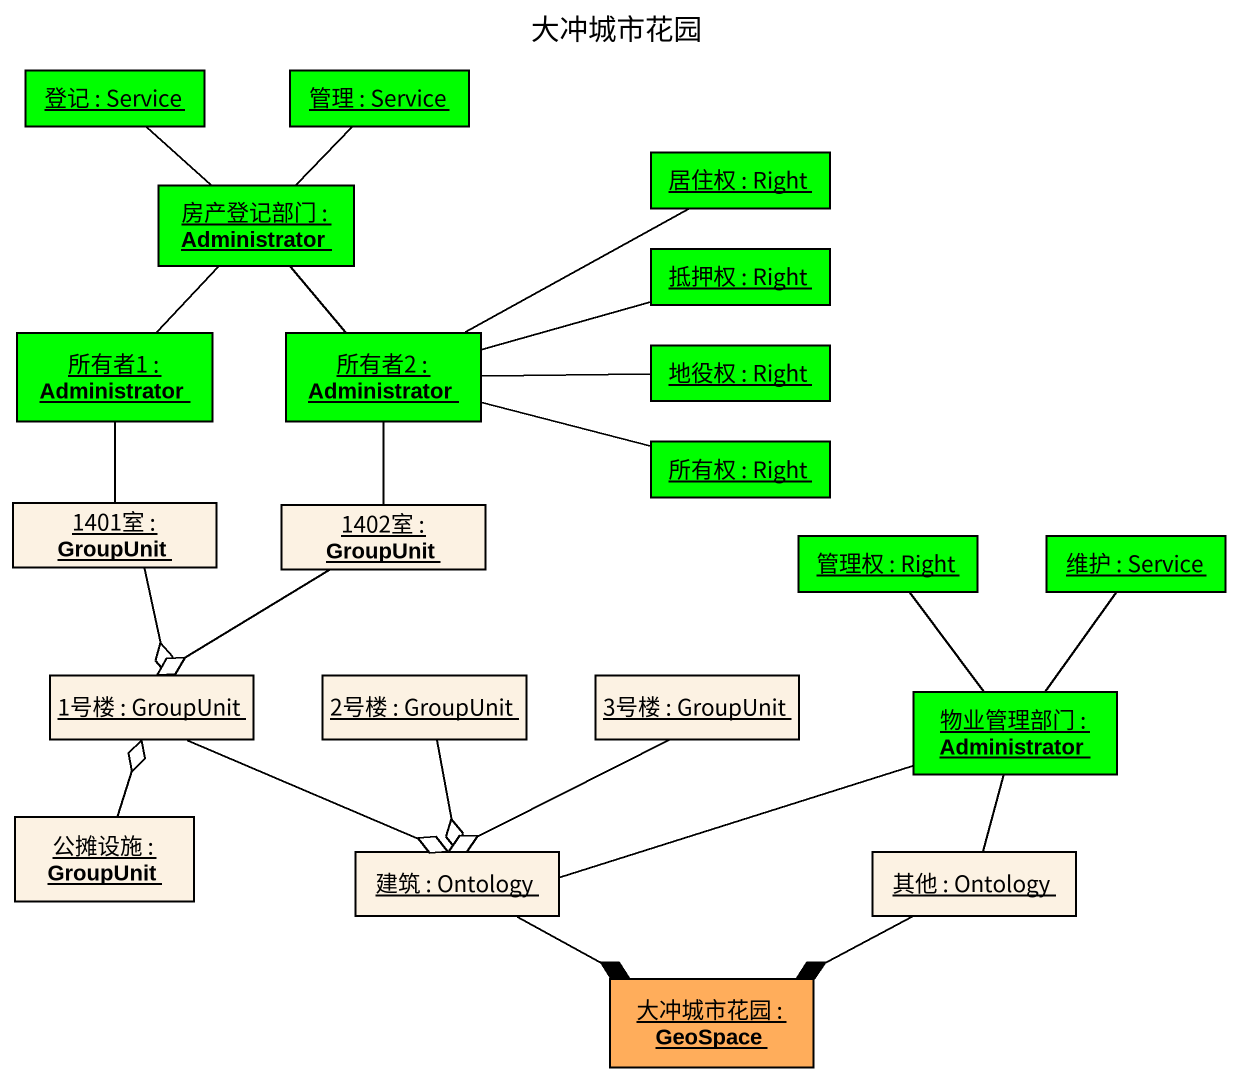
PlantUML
@startuml
title 大冲城市花园
hide circle
hide empty members
object "登记 : Service" as 登记 #00FF00
object "管理 : Service" as 管理 #00FF00
object "居住权 : Right" as 居住权 #00FF00
object "房产登记部门 : Administrator" as 房产登记部门 #00FF00
object "抵押权 : Right" as 抵押权 #00FF00
object "所有者1 : Administrator" as 所有者1 #00FF00
object "所有者2 : Administrator" as 所有者2 #00FF00
object "地役权 : Right" as 地役权 #00FF00
object "所有权 : Right" as 所有权 #00FF00
object "1401室 : GroupUnit" as o1401室
object "1402室 : GroupUnit" as o1402室
object "管理权 : Right" as 管理权 #00FF00
object "维护 : Service" as 维护 #00FF00
object "1号楼 : GroupUnit" as o1号楼
object "2号楼 : GroupUnit" as o2号楼
object "3号楼 : GroupUnit" as o3号楼
object "物业管理部门 : Administrator" as 物业管理部门 #00FF00
object "公摊设施 : GroupUnit" as 公摊设施
object "建筑 : Ontology" as 建筑
object "其他 : Ontology" as 其他
object "大冲城市花园 : GeoSpace" as 大冲城市花园 #FFAD5B
登记 -- 房产登记部门
管理 -- 房产登记部门
居住权 -left- 所有者2
抵押权 -left- 所有者2
所有者1 -up- 房产登记部门
所有者1 -- o1401室
所有者2 -up- 房产登记部门
所有者2 -- o1402室
地役权 -left- 所有者2
所有权 -left- 所有者2
o1401室 --o o1号楼
o1402室 --o o1号楼
管理权 -- 物业管理部门
维护 -- 物业管理部门
o1号楼 -right-o 建筑
o2号楼 --o 建筑
o3号楼 --o 建筑
公摊设施 -up-o o1号楼
建筑 -right- 物业管理部门
建筑 -right-* 大冲城市花园
其他 -up- 物业管理部门
其他 -left-* 大冲城市花园
@enduml
